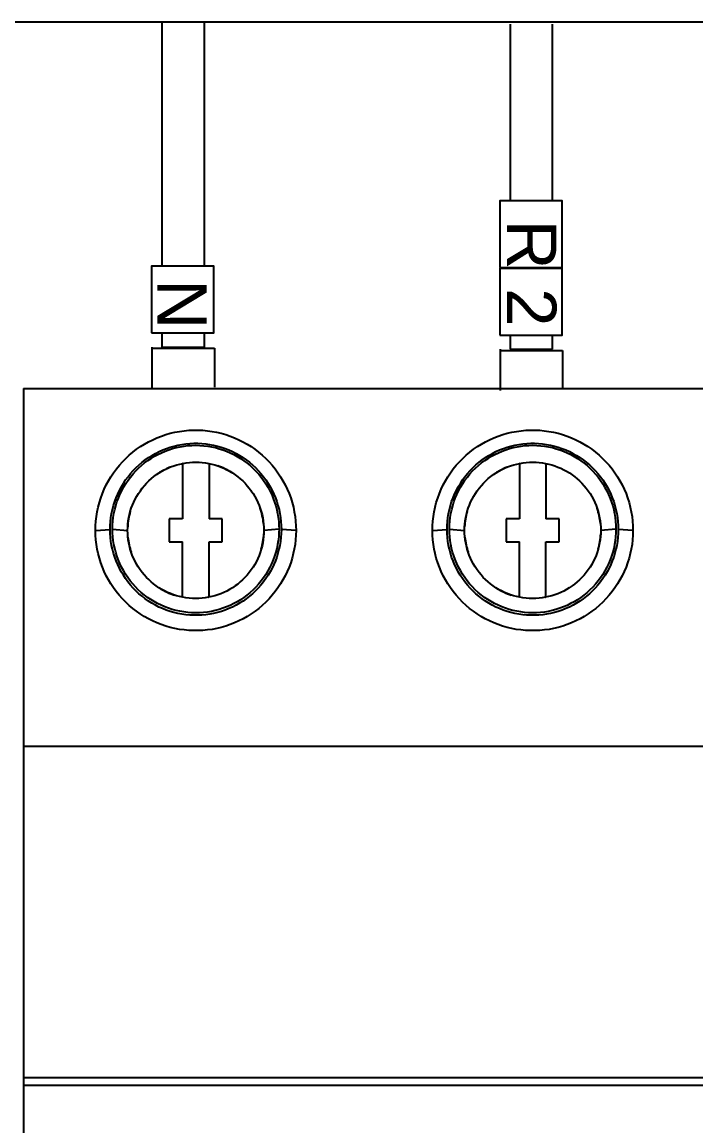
# Model space of a CAD drawing. Header units: millimetres. Extents: x 3609 to 5941, y 2453 to 3731.
# Drawn here: x 4219.4 to 4253.4, y 2758.4 to 2814.3 of the extents above; entities that cross this region are included whole.
import ezdxf

# ---------------------------------------------------------------- set-up
doc = ezdxf.new("R2010")
doc.units = ezdxf.units.MM
doc.styles.get("Standard").update_dxf_attribs({"font": 'arial.ttf'})

msp = doc.modelspace()

# ---------------------------------------------------------------- linework, layer by layer
for p, q in [((4431.542, 2814.284), (4171.042, 2814.284)), ((4226.423, 2814.292), (4226.423, 2801.957)), ((4228.574, 2801.957), (4228.574, 2814.292)), ((4244.042, 2814.178), (4244.042, 2805.242)), ((4246.193, 2805.242), (4246.193, 2814.178)), ((4226.423, 2801.987), (4226.423, 2801.936)), ((4228.574, 2801.936), (4228.574, 2801.987)), ((4244.042, 2801.873), (4244.042, 2801.823)), ((4246.193, 2801.823), (4246.193, 2801.873)), ((4226.423, 2798.567), (4226.423, 2797.852)), ((4228.574, 2797.852), (4228.574, 2798.567)), ((4244.042, 2798.454), (4244.042, 2797.738)), ((4246.193, 2797.738), (4246.193, 2798.454)), ((4225.917, 2797.852), (4225.917, 2795.765)), ((4226.423, 2797.852), (4228.574, 2797.852)), ((4225.917, 2797.788), (4229.08, 2797.788)), ((4229.08, 2797.788), (4229.08, 2795.828)), ((4243.535, 2797.738), (4243.535, 2795.651)), ((4243.535, 2797.675), (4246.699, 2797.675)), ((4244.042, 2797.738), (4246.193, 2797.738)), ((4246.699, 2797.675), (4246.699, 2795.715)), ((4219.423, 2795.761), (4219.423, 2777.66)), ((4219.423, 2795.761), (4288.091, 2795.761)), ((4226.177, 2793.26), (4226.398, 2793.346)), ((4226.398, 2793.346), (4226.623, 2793.422)), ((4226.623, 2793.422), (4226.85, 2793.488)), ((4226.85, 2793.488), (4227.081, 2793.543)), ((4227.081, 2793.543), (4227.313, 2793.587)), ((4227.313, 2793.587), (4227.548, 2793.62)), ((4227.548, 2793.62), (4227.783, 2793.642)), ((4227.783, 2793.642), (4228.02, 2793.653)), ((4228.02, 2793.653), (4228.256, 2793.653)), ((4228.256, 2793.653), (4228.493, 2793.642)), ((4228.493, 2793.642), (4228.728, 2793.62)), ((4228.728, 2793.62), (4228.963, 2793.587)), ((4228.963, 2793.587), (4229.195, 2793.543)), ((4229.195, 2793.543), (4229.426, 2793.488)), ((4229.426, 2793.488), (4229.654, 2793.423)), ((4229.654, 2793.423), (4229.878, 2793.347)), ((4229.878, 2793.347), (4230.099, 2793.26)), ((4243.224, 2793.26), (4243.445, 2793.346)), ((4243.445, 2793.346), (4243.67, 2793.422)), ((4243.67, 2793.422), (4243.898, 2793.488)), ((4243.898, 2793.488), (4244.128, 2793.543)), ((4244.128, 2793.543), (4244.361, 2793.587)), ((4244.361, 2793.587), (4244.595, 2793.62)), ((4244.595, 2793.62), (4244.831, 2793.642)), ((4244.831, 2793.642), (4245.067, 2793.653)), ((4245.067, 2793.653), (4245.304, 2793.653)), ((4245.304, 2793.653), (4245.54, 2793.642)), ((4245.54, 2793.642), (4245.775, 2793.62)), ((4245.775, 2793.62), (4246.01, 2793.587)), ((4246.01, 2793.587), (4246.243, 2793.543)), ((4246.243, 2793.543), (4246.473, 2793.488)), ((4246.473, 2793.488), (4246.701, 2793.423)), ((4246.701, 2793.423), (4246.925, 2793.347)), ((4246.925, 2793.347), (4247.146, 2793.26)), ((4225.145, 2792.677), (4225.34, 2792.813)), ((4225.34, 2792.813), (4225.541, 2792.94)), ((4225.541, 2792.94), (4225.748, 2793.056)), ((4225.748, 2793.056), (4225.96, 2793.163)), ((4225.96, 2793.163), (4226.177, 2793.26)), ((4226.655, 2792.719), (4226.847, 2792.785)), ((4226.847, 2792.785), (4227.041, 2792.841)), ((4226.963, 2792.714), (4227.156, 2792.765)), ((4227.041, 2792.841), (4227.237, 2792.888)), ((4227.156, 2792.765), (4227.35, 2792.807)), ((4227.237, 2792.888), (4227.435, 2792.925)), ((4227.35, 2792.807), (4227.547, 2792.84)), ((4227.435, 2792.925), (4227.635, 2792.954)), ((4227.547, 2792.84), (4227.746, 2792.863)), ((4227.635, 2792.954), (4227.836, 2792.972)), ((4227.746, 2792.863), (4227.945, 2792.877)), ((4227.836, 2792.972), (4228.037, 2792.982)), ((4227.945, 2792.877), (4228.145, 2792.882)), ((4228.037, 2792.982), (4228.239, 2792.982)), ((4228.145, 2792.882), (4228.345, 2792.877)), ((4228.239, 2792.982), (4228.44, 2792.972)), ((4228.345, 2792.877), (4228.544, 2792.862)), ((4228.44, 2792.972), (4228.641, 2792.954)), ((4228.544, 2792.862), (4228.742, 2792.838)), ((4228.641, 2792.954), (4228.841, 2792.925)), ((4228.742, 2792.838), (4228.938, 2792.805)), ((4228.841, 2792.925), (4229.039, 2792.888)), ((4228.938, 2792.805), (4229.133, 2792.762)), ((4229.039, 2792.888), (4229.235, 2792.841)), ((4229.235, 2792.841), (4229.43, 2792.785)), ((4229.43, 2792.785), (4229.621, 2792.72)), ((4230.099, 2793.26), (4230.316, 2793.163)), ((4230.316, 2793.163), (4230.528, 2793.056)), ((4230.528, 2793.056), (4230.735, 2792.94)), ((4230.735, 2792.94), (4230.936, 2792.813)), ((4230.936, 2792.813), (4231.132, 2792.677)), ((4242.192, 2792.677), (4242.387, 2792.813)), ((4242.387, 2792.813), (4242.589, 2792.94)), ((4242.589, 2792.94), (4242.796, 2793.056)), ((4242.796, 2793.056), (4243.008, 2793.163)), ((4243.008, 2793.163), (4243.224, 2793.26)), ((4243.702, 2792.719), (4243.894, 2792.785)), ((4243.894, 2792.785), (4244.088, 2792.841)), ((4244.01, 2792.714), (4244.203, 2792.765)), ((4244.088, 2792.841), (4244.284, 2792.888)), ((4244.203, 2792.765), (4244.398, 2792.807)), ((4244.284, 2792.888), (4244.483, 2792.925)), ((4244.398, 2792.807), (4244.595, 2792.84)), ((4244.483, 2792.925), (4244.682, 2792.954)), ((4244.595, 2792.84), (4244.793, 2792.863)), ((4244.682, 2792.954), (4244.883, 2792.972)), ((4244.793, 2792.863), (4244.992, 2792.877)), ((4244.883, 2792.972), (4245.084, 2792.982)), ((4244.992, 2792.877), (4245.192, 2792.882)), ((4245.084, 2792.982), (4245.286, 2792.982)), ((4245.192, 2792.882), (4245.392, 2792.877)), ((4245.286, 2792.982), (4245.487, 2792.972)), ((4245.392, 2792.877), (4245.591, 2792.862)), ((4245.487, 2792.972), (4245.688, 2792.954)), ((4245.591, 2792.862), (4245.789, 2792.838)), ((4245.688, 2792.954), (4245.888, 2792.925)), ((4245.789, 2792.838), (4245.986, 2792.805)), ((4245.888, 2792.925), (4246.086, 2792.888)), ((4245.986, 2792.805), (4246.18, 2792.762)), ((4246.086, 2792.888), (4246.283, 2792.841)), ((4246.283, 2792.841), (4246.477, 2792.785)), ((4246.477, 2792.785), (4246.668, 2792.72)), ((4247.146, 2793.26), (4247.363, 2793.163)), ((4247.363, 2793.163), (4247.575, 2793.056)), ((4247.575, 2793.056), (4247.782, 2792.94)), ((4247.782, 2792.94), (4247.983, 2792.813)), ((4247.983, 2792.813), (4248.179, 2792.677)), ((4224.432, 2792.046), (4224.599, 2792.216)), ((4224.599, 2792.216), (4224.773, 2792.379)), ((4224.773, 2792.379), (4224.956, 2792.532)), ((4224.956, 2792.532), (4225.145, 2792.677)), ((4225.586, 2792.146), (4225.753, 2792.262)), ((4225.712, 2792.109), (4225.878, 2792.22)), ((4225.753, 2792.262), (4225.925, 2792.371)), ((4225.878, 2792.22), (4226.049, 2792.324)), ((4225.925, 2792.371), (4226.101, 2792.471)), ((4226.049, 2792.324), (4226.224, 2792.419)), ((4226.101, 2792.471), (4226.282, 2792.562)), ((4226.224, 2792.419), (4226.403, 2792.506)), ((4226.282, 2792.562), (4226.467, 2792.645)), ((4226.403, 2792.506), (4226.586, 2792.584)), ((4226.467, 2792.645), (4226.655, 2792.719)), ((4226.586, 2792.584), (4226.773, 2792.653)), ((4226.773, 2792.653), (4226.963, 2792.714)), ((4229.133, 2792.762), (4229.325, 2792.71)), ((4229.325, 2792.71), (4229.515, 2792.649)), ((4229.515, 2792.649), (4229.701, 2792.58)), ((4229.621, 2792.72), (4229.809, 2792.645)), ((4229.701, 2792.58), (4229.884, 2792.501)), ((4229.809, 2792.645), (4229.994, 2792.563)), ((4229.884, 2792.501), (4230.063, 2792.414)), ((4229.994, 2792.563), (4230.175, 2792.471)), ((4230.063, 2792.414), (4230.238, 2792.318)), ((4230.175, 2792.471), (4230.352, 2792.371)), ((4230.238, 2792.318), (4230.409, 2792.214)), ((4230.352, 2792.371), (4230.523, 2792.262)), ((4230.409, 2792.214), (4230.575, 2792.101)), ((4230.523, 2792.262), (4230.69, 2792.146)), ((4231.132, 2792.677), (4231.321, 2792.533)), ((4231.321, 2792.533), (4231.503, 2792.379)), ((4231.503, 2792.379), (4231.677, 2792.217)), ((4231.677, 2792.217), (4231.845, 2792.046)), ((4241.479, 2792.046), (4241.646, 2792.216)), ((4241.646, 2792.216), (4241.821, 2792.379)), ((4241.821, 2792.379), (4242.003, 2792.532)), ((4242.003, 2792.532), (4242.192, 2792.677)), ((4242.633, 2792.146), (4242.8, 2792.262)), ((4242.759, 2792.109), (4242.925, 2792.22)), ((4242.8, 2792.262), (4242.972, 2792.371)), ((4242.925, 2792.22), (4243.096, 2792.324)), ((4242.972, 2792.371), (4243.148, 2792.471)), ((4243.096, 2792.324), (4243.271, 2792.419)), ((4243.148, 2792.471), (4243.329, 2792.562)), ((4243.271, 2792.419), (4243.45, 2792.506)), ((4243.329, 2792.562), (4243.514, 2792.645)), ((4243.45, 2792.506), (4243.634, 2792.584)), ((4243.514, 2792.645), (4243.702, 2792.719)), ((4243.634, 2792.584), (4243.82, 2792.653)), ((4243.82, 2792.653), (4244.01, 2792.714)), ((4246.18, 2792.762), (4246.372, 2792.71)), ((4246.372, 2792.71), (4246.562, 2792.649)), ((4246.562, 2792.649), (4246.748, 2792.58)), ((4246.668, 2792.72), (4246.857, 2792.645)), ((4246.748, 2792.58), (4246.931, 2792.501)), ((4246.857, 2792.645), (4247.041, 2792.563)), ((4246.931, 2792.501), (4247.11, 2792.414)), ((4247.041, 2792.563), (4247.222, 2792.471)), ((4247.11, 2792.414), (4247.285, 2792.318)), ((4247.222, 2792.471), (4247.399, 2792.371)), ((4247.285, 2792.318), (4247.456, 2792.214)), ((4247.399, 2792.371), (4247.571, 2792.262)), ((4247.456, 2792.214), (4247.622, 2792.101)), ((4247.571, 2792.262), (4247.737, 2792.146)), ((4248.179, 2792.677), (4248.368, 2792.533)), ((4248.368, 2792.533), (4248.55, 2792.379)), ((4248.55, 2792.379), (4248.725, 2792.217)), ((4248.725, 2792.217), (4248.892, 2792.046)), ((4223.98, 2791.49), (4224.122, 2791.682)), ((4224.122, 2791.682), (4224.273, 2791.868)), ((4224.273, 2791.868), (4224.432, 2792.046)), ((4224.977, 2791.604), (4225.12, 2791.75)), ((4225.101, 2791.582), (4225.245, 2791.725)), ((4225.12, 2791.75), (4225.269, 2791.89)), ((4225.245, 2791.725), (4225.395, 2791.861)), ((4225.269, 2791.89), (4225.425, 2792.021)), ((4225.395, 2791.861), (4225.551, 2791.989)), ((4225.425, 2792.021), (4225.586, 2792.146)), ((4225.551, 2791.989), (4225.712, 2792.109)), ((4226.429, 2791.572), (4226.572, 2791.65)), ((4226.572, 2791.65), (4226.719, 2791.72)), ((4226.719, 2791.72), (4226.869, 2791.784)), ((4226.869, 2791.784), (4227.021, 2791.84)), ((4227.021, 2791.84), (4227.177, 2791.889)), ((4227.177, 2791.889), (4227.334, 2791.931)), ((4227.334, 2791.931), (4227.494, 2791.965)), ((4227.468, 2791.96), (4227.468, 2789.153)), ((4227.494, 2791.965), (4227.655, 2791.992)), ((4227.655, 2791.992), (4227.817, 2792.011)), ((4227.817, 2792.011), (4227.98, 2792.022)), ((4227.98, 2792.022), (4228.144, 2792.026)), ((4228.144, 2792.026), (4228.307, 2792.022)), ((4228.307, 2792.022), (4228.47, 2792.01)), ((4228.47, 2792.01), (4228.632, 2791.99)), ((4228.632, 2791.99), (4228.793, 2791.963)), ((4228.793, 2791.963), (4228.952, 2791.929)), ((4228.809, 2791.96), (4228.809, 2789.153)), ((4228.952, 2791.929), (4229.109, 2791.886)), ((4229.109, 2791.886), (4229.264, 2791.837)), ((4229.264, 2791.837), (4229.417, 2791.78)), ((4229.417, 2791.78), (4229.566, 2791.716)), ((4229.566, 2791.716), (4229.713, 2791.645)), ((4230.575, 2792.101), (4230.736, 2791.98)), ((4230.69, 2792.146), (4230.852, 2792.022)), ((4230.736, 2791.98), (4230.892, 2791.852)), ((4230.852, 2792.022), (4231.007, 2791.89)), ((4230.892, 2791.852), (4231.042, 2791.715)), ((4231.007, 2791.89), (4231.156, 2791.751)), ((4231.042, 2791.715), (4231.185, 2791.571)), ((4231.156, 2791.751), (4231.299, 2791.604)), ((4231.845, 2792.046), (4232.004, 2791.868)), ((4232.004, 2791.868), (4232.154, 2791.683)), ((4232.154, 2791.683), (4232.296, 2791.49)), ((4241.028, 2791.49), (4241.169, 2791.682)), ((4241.169, 2791.682), (4241.32, 2791.868)), ((4241.32, 2791.868), (4241.479, 2792.046)), ((4242.024, 2791.604), (4242.167, 2791.75)), ((4242.149, 2791.582), (4242.292, 2791.725)), ((4242.167, 2791.75), (4242.316, 2791.89)), ((4242.292, 2791.725), (4242.442, 2791.861)), ((4242.316, 2791.89), (4242.472, 2792.021)), ((4242.442, 2791.861), (4242.598, 2791.989)), ((4242.472, 2792.021), (4242.633, 2792.146)), ((4242.598, 2791.989), (4242.759, 2792.109)), ((4243.476, 2791.572), (4243.619, 2791.65)), ((4243.619, 2791.65), (4243.766, 2791.72)), ((4243.766, 2791.72), (4243.916, 2791.784)), ((4243.916, 2791.784), (4244.069, 2791.84)), ((4244.069, 2791.84), (4244.224, 2791.889)), ((4244.224, 2791.889), (4244.381, 2791.931)), ((4244.381, 2791.931), (4244.541, 2791.965)), ((4244.515, 2791.96), (4244.515, 2789.153)), ((4244.541, 2791.965), (4244.702, 2791.992)), ((4244.702, 2791.992), (4244.864, 2792.011)), ((4244.864, 2792.011), (4245.027, 2792.022)), ((4245.027, 2792.022), (4245.191, 2792.026)), ((4245.191, 2792.026), (4245.354, 2792.022)), ((4245.354, 2792.022), (4245.517, 2792.01)), ((4245.517, 2792.01), (4245.679, 2791.99)), ((4245.679, 2791.99), (4245.84, 2791.963)), ((4245.84, 2791.963), (4245.999, 2791.929)), ((4245.856, 2791.96), (4245.856, 2789.153)), ((4245.999, 2791.929), (4246.156, 2791.886)), ((4246.156, 2791.886), (4246.311, 2791.837)), ((4246.311, 2791.837), (4246.464, 2791.78)), ((4246.464, 2791.78), (4246.614, 2791.716)), ((4246.614, 2791.716), (4246.76, 2791.645)), ((4247.622, 2792.101), (4247.783, 2791.98)), ((4247.737, 2792.146), (4247.899, 2792.022)), ((4247.783, 2791.98), (4247.939, 2791.852)), ((4247.899, 2792.022), (4248.054, 2791.89)), ((4247.939, 2791.852), (4248.089, 2791.715)), ((4248.054, 2791.89), (4248.203, 2791.751)), ((4248.089, 2791.715), (4248.232, 2791.571)), ((4248.203, 2791.751), (4248.346, 2791.604)), ((4248.892, 2792.046), (4249.051, 2791.868)), ((4249.051, 2791.868), (4249.201, 2791.683)), ((4249.201, 2791.683), (4249.343, 2791.49)), ((4223.725, 2791.086), (4223.848, 2791.291)), ((4223.848, 2791.291), (4223.98, 2791.49)), ((4224.479, 2790.956), (4224.592, 2791.127)), ((4224.592, 2791.127), (4224.713, 2791.292)), ((4224.597, 2790.94), (4224.711, 2791.11)), ((4224.711, 2791.11), (4224.834, 2791.274)), ((4224.713, 2791.292), (4224.842, 2791.451)), ((4224.834, 2791.274), (4224.964, 2791.431)), ((4224.842, 2791.451), (4224.977, 2791.604)), ((4224.964, 2791.431), (4225.101, 2791.582)), ((4225.771, 2791.085), (4225.894, 2791.195)), ((4225.894, 2791.195), (4226.021, 2791.299)), ((4226.021, 2791.299), (4226.153, 2791.397)), ((4226.153, 2791.397), (4226.289, 2791.488)), ((4226.289, 2791.488), (4226.429, 2791.572)), ((4229.713, 2791.645), (4229.856, 2791.567)), ((4229.856, 2791.567), (4229.996, 2791.483)), ((4229.996, 2791.483), (4230.132, 2791.391)), ((4230.132, 2791.391), (4230.264, 2791.293)), ((4230.264, 2791.293), (4230.391, 2791.188)), ((4230.391, 2791.188), (4230.514, 2791.077)), ((4231.185, 2791.571), (4231.322, 2791.42)), ((4231.299, 2791.604), (4231.435, 2791.451)), ((4231.322, 2791.42), (4231.452, 2791.261)), ((4231.435, 2791.451), (4231.563, 2791.292)), ((4231.452, 2791.261), (4231.574, 2791.097)), ((4231.563, 2791.292), (4231.684, 2791.127)), ((4231.574, 2791.097), (4231.689, 2790.926)), ((4231.684, 2791.127), (4231.797, 2790.956)), ((4232.296, 2791.49), (4232.428, 2791.291)), ((4232.428, 2791.291), (4232.551, 2791.086)), ((4240.772, 2791.086), (4240.895, 2791.291)), ((4240.895, 2791.291), (4241.028, 2791.49)), ((4241.526, 2790.956), (4241.639, 2791.127)), ((4241.639, 2791.127), (4241.76, 2791.292)), ((4241.644, 2790.94), (4241.759, 2791.11)), ((4241.759, 2791.11), (4241.881, 2791.274)), ((4241.76, 2791.292), (4241.889, 2791.451)), ((4241.881, 2791.274), (4242.012, 2791.431)), ((4241.889, 2791.451), (4242.024, 2791.604)), ((4242.012, 2791.431), (4242.149, 2791.582)), ((4242.818, 2791.085), (4242.941, 2791.195)), ((4242.941, 2791.195), (4243.068, 2791.299)), ((4243.068, 2791.299), (4243.2, 2791.397)), ((4243.2, 2791.397), (4243.336, 2791.488)), ((4243.336, 2791.488), (4243.476, 2791.572)), ((4246.76, 2791.645), (4246.903, 2791.567)), ((4246.903, 2791.567), (4247.043, 2791.483)), ((4247.043, 2791.483), (4247.179, 2791.391)), ((4247.179, 2791.391), (4247.311, 2791.293)), ((4247.311, 2791.293), (4247.438, 2791.188)), ((4247.438, 2791.188), (4247.561, 2791.077)), ((4248.232, 2791.571), (4248.369, 2791.42)), ((4248.346, 2791.604), (4248.482, 2791.451)), ((4248.369, 2791.42), (4248.499, 2791.261)), ((4248.482, 2791.451), (4248.61, 2791.292)), ((4248.499, 2791.261), (4248.621, 2791.097)), ((4248.61, 2791.292), (4248.731, 2791.127)), ((4248.621, 2791.097), (4248.736, 2790.926)), ((4248.731, 2791.127), (4248.845, 2790.956)), ((4249.343, 2791.49), (4249.475, 2791.291)), ((4249.475, 2791.291), (4249.599, 2791.086)), ((4223.416, 2790.439), (4223.508, 2790.659)), ((4223.508, 2790.659), (4223.612, 2790.875)), ((4223.612, 2790.875), (4223.725, 2791.086)), ((4224.189, 2790.414), (4224.277, 2790.599)), ((4224.277, 2790.599), (4224.374, 2790.78)), ((4224.303, 2790.398), (4224.392, 2790.584)), ((4224.374, 2790.78), (4224.479, 2790.956)), ((4224.392, 2790.584), (4224.49, 2790.764)), ((4224.49, 2790.764), (4224.597, 2790.94)), ((4225.24, 2790.446), (4225.335, 2790.585)), ((4225.335, 2790.585), (4225.435, 2790.718)), ((4225.435, 2790.718), (4225.541, 2790.846)), ((4225.541, 2790.846), (4225.654, 2790.969)), ((4225.654, 2790.969), (4225.771, 2791.085)), ((4230.514, 2791.077), (4230.631, 2790.96)), ((4230.631, 2790.96), (4230.743, 2790.837)), ((4230.743, 2790.837), (4230.849, 2790.708)), ((4230.849, 2790.708), (4230.95, 2790.574)), ((4230.95, 2790.574), (4231.043, 2790.435)), ((4231.689, 2790.926), (4231.795, 2790.75)), ((4231.795, 2790.75), (4231.892, 2790.569)), ((4231.797, 2790.956), (4231.903, 2790.78)), ((4231.892, 2790.569), (4231.98, 2790.384)), ((4231.903, 2790.78), (4231.999, 2790.599)), ((4231.999, 2790.599), (4232.087, 2790.414)), ((4232.551, 2791.086), (4232.665, 2790.875)), ((4232.665, 2790.875), (4232.768, 2790.659)), ((4232.768, 2790.659), (4232.861, 2790.439)), ((4240.463, 2790.439), (4240.556, 2790.659)), ((4240.556, 2790.659), (4240.659, 2790.875)), ((4240.659, 2790.875), (4240.772, 2791.086)), ((4241.236, 2790.414), (4241.324, 2790.599)), ((4241.324, 2790.599), (4241.421, 2790.78)), ((4241.35, 2790.398), (4241.439, 2790.584)), ((4241.421, 2790.78), (4241.526, 2790.956)), ((4241.439, 2790.584), (4241.537, 2790.764)), ((4241.537, 2790.764), (4241.644, 2790.94)), ((4242.288, 2790.446), (4242.382, 2790.585)), ((4242.382, 2790.585), (4242.482, 2790.718)), ((4242.482, 2790.718), (4242.589, 2790.846)), ((4242.589, 2790.846), (4242.701, 2790.969)), ((4242.701, 2790.969), (4242.818, 2791.085)), ((4247.561, 2791.077), (4247.678, 2790.96)), ((4247.678, 2790.96), (4247.79, 2790.837)), ((4247.79, 2790.837), (4247.897, 2790.708)), ((4247.897, 2790.708), (4247.997, 2790.574)), ((4247.997, 2790.574), (4248.09, 2790.435)), ((4248.736, 2790.926), (4248.842, 2790.75)), ((4248.842, 2790.75), (4248.939, 2790.569)), ((4248.845, 2790.956), (4248.95, 2790.78)), ((4248.939, 2790.569), (4249.027, 2790.384)), ((4248.95, 2790.78), (4249.047, 2790.599)), ((4249.047, 2790.599), (4249.135, 2790.414)), ((4249.599, 2791.086), (4249.712, 2790.875)), ((4249.712, 2790.875), (4249.815, 2790.659)), ((4249.815, 2790.659), (4249.908, 2790.439)), ((4223.201, 2789.754), (4223.262, 2789.986)), ((4223.262, 2789.986), (4223.333, 2790.214)), ((4223.333, 2790.214), (4223.416, 2790.439)), ((4223.978, 2789.836), (4224.039, 2790.032)), ((4224.039, 2790.032), (4224.109, 2790.225)), ((4224.091, 2789.824), (4224.152, 2790.018)), ((4224.109, 2790.225), (4224.189, 2790.414)), ((4224.152, 2790.018), (4224.223, 2790.21)), ((4224.223, 2790.21), (4224.303, 2790.398)), ((4224.935, 2789.852), (4225, 2790.006)), ((4225, 2790.006), (4225.073, 2790.157)), ((4225.073, 2790.157), (4225.153, 2790.304)), ((4225.153, 2790.304), (4225.24, 2790.446)), ((4231.043, 2790.435), (4231.13, 2790.292)), ((4231.13, 2790.292), (4231.209, 2790.145)), ((4231.209, 2790.145), (4231.281, 2789.994)), ((4231.281, 2789.994), (4231.346, 2789.841)), ((4231.98, 2790.384), (4232.059, 2790.196)), ((4232.059, 2790.196), (4232.129, 2790.005)), ((4232.087, 2790.414), (4232.167, 2790.225)), ((4232.129, 2790.005), (4232.189, 2789.813)), ((4232.167, 2790.225), (4232.237, 2790.032)), ((4232.237, 2790.032), (4232.298, 2789.836)), ((4232.861, 2790.439), (4232.943, 2790.215)), ((4232.943, 2790.215), (4233.015, 2789.986)), ((4233.015, 2789.986), (4233.076, 2789.755)), ((4240.248, 2789.754), (4240.309, 2789.986)), ((4240.309, 2789.986), (4240.38, 2790.214)), ((4240.38, 2790.214), (4240.463, 2790.439)), ((4241.025, 2789.836), (4241.086, 2790.032)), ((4241.086, 2790.032), (4241.157, 2790.225)), ((4241.138, 2789.824), (4241.199, 2790.018)), ((4241.157, 2790.225), (4241.236, 2790.414)), ((4241.199, 2790.018), (4241.27, 2790.21)), ((4241.27, 2790.21), (4241.35, 2790.398)), ((4241.982, 2789.852), (4242.047, 2790.006)), ((4242.047, 2790.006), (4242.12, 2790.157)), ((4242.12, 2790.157), (4242.2, 2790.304)), ((4242.2, 2790.304), (4242.288, 2790.446)), ((4248.09, 2790.435), (4248.177, 2790.292)), ((4248.177, 2790.292), (4248.256, 2790.145)), ((4248.256, 2790.145), (4248.329, 2789.994)), ((4248.329, 2789.994), (4248.393, 2789.841)), ((4249.027, 2790.384), (4249.106, 2790.196)), ((4249.106, 2790.196), (4249.176, 2790.005)), ((4249.135, 2790.414), (4249.214, 2790.225)), ((4249.176, 2790.005), (4249.236, 2789.813)), ((4249.214, 2790.225), (4249.284, 2790.032)), ((4249.284, 2790.032), (4249.346, 2789.836)), ((4249.908, 2790.439), (4249.99, 2790.215)), ((4249.99, 2790.215), (4250.062, 2789.986)), ((4250.062, 2789.986), (4250.123, 2789.755)), ((4223.112, 2789.286), (4223.151, 2789.521)), ((4223.151, 2789.521), (4223.201, 2789.754)), ((4223.85, 2789.235), (4223.883, 2789.437)), ((4223.883, 2789.437), (4223.926, 2789.637)), ((4223.926, 2789.637), (4223.978, 2789.836)), ((4223.965, 2789.234), (4223.998, 2789.432)), ((4223.998, 2789.432), (4224.04, 2789.628)), ((4224.04, 2789.628), (4224.091, 2789.824)), ((4224.785, 2789.38), (4224.827, 2789.539)), ((4224.827, 2789.539), (4224.877, 2789.696)), ((4224.877, 2789.696), (4224.935, 2789.852)), ((4231.346, 2789.841), (4231.403, 2789.686)), ((4231.403, 2789.686), (4231.452, 2789.53)), ((4231.452, 2789.53), (4231.493, 2789.373)), ((4232.189, 2789.813), (4232.239, 2789.62)), ((4232.239, 2789.62), (4232.28, 2789.425)), ((4232.28, 2789.425), (4232.312, 2789.23)), ((4232.298, 2789.836), (4232.351, 2789.637)), ((4232.351, 2789.637), (4232.393, 2789.437)), ((4232.393, 2789.437), (4232.426, 2789.235)), ((4233.076, 2789.755), (4233.126, 2789.521)), ((4233.126, 2789.521), (4233.165, 2789.286)), ((4240.159, 2789.286), (4240.198, 2789.521)), ((4240.198, 2789.521), (4240.248, 2789.754)), ((4240.897, 2789.235), (4240.93, 2789.437)), ((4240.93, 2789.437), (4240.973, 2789.637)), ((4240.973, 2789.637), (4241.025, 2789.836)), ((4241.013, 2789.234), (4241.045, 2789.432)), ((4241.045, 2789.432), (4241.087, 2789.628)), ((4241.087, 2789.628), (4241.138, 2789.824)), ((4241.832, 2789.38), (4241.874, 2789.539)), ((4241.874, 2789.539), (4241.924, 2789.696)), ((4241.924, 2789.696), (4241.982, 2789.852)), ((4248.393, 2789.841), (4248.45, 2789.686)), ((4248.45, 2789.686), (4248.499, 2789.53)), ((4248.499, 2789.53), (4248.54, 2789.373)), ((4249.236, 2789.813), (4249.286, 2789.62)), ((4249.286, 2789.62), (4249.327, 2789.425)), ((4249.327, 2789.425), (4249.359, 2789.23)), ((4249.346, 2789.836), (4249.398, 2789.637)), ((4249.398, 2789.637), (4249.44, 2789.437)), ((4249.44, 2789.437), (4249.474, 2789.235)), ((4250.123, 2789.755), (4250.173, 2789.521)), ((4250.173, 2789.521), (4250.212, 2789.286)), ((4223.068, 2788.814), (4223.084, 2789.05)), ((4223.084, 2789.05), (4223.112, 2789.286)), ((4223.812, 2788.83), (4223.826, 2789.032)), ((4223.826, 2789.032), (4223.85, 2789.235)), ((4223.929, 2788.84), (4223.942, 2789.037)), ((4223.942, 2789.037), (4223.965, 2789.234)), ((4224.694, 2788.738), (4224.705, 2788.899)), ((4224.705, 2788.899), (4224.724, 2789.059)), ((4224.724, 2789.059), (4224.751, 2789.22)), ((4224.751, 2789.22), (4224.785, 2789.38)), ((4226.797, 2789.153), (4226.797, 2788.004)), ((4227.468, 2789.153), (4226.797, 2789.153)), ((4229.479, 2789.153), (4228.809, 2789.153)), ((4229.479, 2788.004), (4229.479, 2789.153)), ((4231.493, 2789.373), (4231.527, 2789.214)), ((4231.527, 2789.214), (4231.553, 2789.056)), ((4231.553, 2789.056), (4231.571, 2788.897)), ((4231.571, 2788.897), (4231.582, 2788.737)), ((4232.312, 2789.23), (4232.334, 2789.034)), ((4232.334, 2789.034), (4232.348, 2788.839)), ((4232.426, 2789.235), (4232.45, 2789.032)), ((4232.45, 2789.032), (4232.464, 2788.83)), ((4233.165, 2789.286), (4233.192, 2789.05)), ((4233.192, 2789.05), (4233.209, 2788.814)), ((4240.115, 2788.814), (4240.131, 2789.05)), ((4240.131, 2789.05), (4240.159, 2789.286)), ((4240.859, 2788.83), (4240.873, 2789.032)), ((4240.873, 2789.032), (4240.897, 2789.235)), ((4240.976, 2788.84), (4240.99, 2789.037)), ((4240.99, 2789.037), (4241.013, 2789.234)), ((4241.741, 2788.738), (4241.753, 2788.899)), ((4241.753, 2788.899), (4241.771, 2789.059)), ((4241.771, 2789.059), (4241.798, 2789.22)), ((4241.798, 2789.22), (4241.832, 2789.38)), ((4243.845, 2789.153), (4243.845, 2788.004)), ((4244.515, 2789.153), (4243.845, 2789.153)), ((4246.526, 2789.153), (4245.856, 2789.153)), ((4246.526, 2788.004), (4246.526, 2789.153)), ((4248.54, 2789.373), (4248.574, 2789.214)), ((4248.574, 2789.214), (4248.6, 2789.056)), ((4248.6, 2789.056), (4248.618, 2788.897)), ((4248.618, 2788.897), (4248.629, 2788.737)), ((4249.359, 2789.23), (4249.381, 2789.034)), ((4249.381, 2789.034), (4249.395, 2788.839)), ((4249.474, 2789.235), (4249.497, 2789.032)), ((4249.497, 2789.032), (4249.512, 2788.83)), ((4250.212, 2789.286), (4250.24, 2789.05)), ((4250.24, 2789.05), (4250.256, 2788.814)), ((4223.062, 2788.578), (4223.068, 2788.814)), ((4223.062, 2788.578), (4223.808, 2788.628)), ((4223.068, 2788.342), (4223.062, 2788.578)), ((4223.084, 2788.106), (4223.068, 2788.342)), ((4223.808, 2788.628), (4223.812, 2788.83)), ((4223.812, 2788.425), (4223.808, 2788.628)), ((4223.826, 2788.222), (4223.812, 2788.425)), ((4223.924, 2788.643), (4223.929, 2788.84)), ((4223.924, 2788.643), (4224.69, 2788.578)), ((4223.929, 2788.448), (4223.925, 2788.643)), ((4223.942, 2788.253), (4223.929, 2788.448)), ((4224.69, 2788.578), (4224.694, 2788.738)), ((4224.694, 2788.42), (4224.69, 2788.578)), ((4224.705, 2788.261), (4224.694, 2788.42)), ((4231.582, 2788.419), (4231.571, 2788.259)), ((4231.582, 2788.737), (4231.586, 2788.578)), ((4231.586, 2788.578), (4231.582, 2788.419)), ((4232.352, 2788.643), (4231.586, 2788.578)), ((4232.348, 2788.447), (4232.334, 2788.251)), ((4232.348, 2788.839), (4232.352, 2788.643)), ((4232.352, 2788.643), (4232.348, 2788.447)), ((4232.464, 2788.425), (4232.45, 2788.222)), ((4232.464, 2788.83), (4232.469, 2788.628)), ((4232.469, 2788.628), (4232.464, 2788.425)), ((4233.214, 2788.578), (4232.469, 2788.628)), ((4233.209, 2788.342), (4233.192, 2788.105)), ((4233.209, 2788.814), (4233.214, 2788.578)), ((4233.214, 2788.578), (4233.209, 2788.342)), ((4240.11, 2788.578), (4240.115, 2788.814)), ((4240.11, 2788.578), (4240.855, 2788.628)), ((4240.115, 2788.342), (4240.11, 2788.578)), ((4240.131, 2788.106), (4240.115, 2788.342)), ((4240.855, 2788.628), (4240.859, 2788.83)), ((4240.859, 2788.425), (4240.855, 2788.628)), ((4240.874, 2788.222), (4240.859, 2788.425)), ((4240.971, 2788.643), (4240.976, 2788.84)), ((4240.976, 2788.448), (4240.972, 2788.643)), ((4240.972, 2788.643), (4241.738, 2788.578)), ((4240.989, 2788.253), (4240.976, 2788.448)), ((4241.738, 2788.578), (4241.741, 2788.738)), ((4241.741, 2788.42), (4241.738, 2788.578)), ((4241.752, 2788.261), (4241.741, 2788.42)), ((4248.629, 2788.419), (4248.618, 2788.259)), ((4248.629, 2788.737), (4248.633, 2788.578)), ((4248.633, 2788.578), (4248.629, 2788.419)), ((4249.399, 2788.643), (4248.633, 2788.578)), ((4249.395, 2788.447), (4249.381, 2788.251)), ((4249.395, 2788.839), (4249.399, 2788.643)), ((4249.399, 2788.643), (4249.395, 2788.447)), ((4249.511, 2788.425), (4249.497, 2788.222)), ((4249.516, 2788.628), (4249.511, 2788.425)), ((4249.512, 2788.83), (4249.516, 2788.628)), ((4250.261, 2788.578), (4249.516, 2788.628)), ((4250.256, 2788.342), (4250.239, 2788.105)), ((4250.256, 2788.814), (4250.261, 2788.578)), ((4250.261, 2788.578), (4250.256, 2788.342)), ((4223.112, 2787.869), (4223.084, 2788.106)), ((4223.151, 2787.634), (4223.112, 2787.869)), ((4223.85, 2788.02), (4223.826, 2788.222)), ((4223.883, 2787.818), (4223.85, 2788.02)), ((4223.926, 2787.618), (4223.883, 2787.818)), ((4223.965, 2788.058), (4223.942, 2788.253)), ((4223.996, 2787.864), (4223.965, 2788.058)), ((4224.037, 2787.67), (4223.996, 2787.864)), ((4224.723, 2788.103), (4224.705, 2788.261)), ((4224.749, 2787.944), (4224.723, 2788.103)), ((4224.782, 2787.787), (4224.749, 2787.944)), ((4224.823, 2787.63), (4224.782, 2787.787)), ((4226.797, 2788.004), (4227.468, 2788.004)), ((4227.468, 2785.196), (4227.468, 2788.004)), ((4228.809, 2785.196), (4228.809, 2788.004)), ((4228.809, 2788.004), (4229.479, 2788.004)), ((4231.492, 2787.779), (4231.45, 2787.621)), ((4231.526, 2787.939), (4231.492, 2787.779)), ((4231.553, 2788.099), (4231.526, 2787.939)), ((4231.571, 2788.259), (4231.553, 2788.099)), ((4232.279, 2787.857), (4232.238, 2787.661)), ((4232.311, 2788.054), (4232.279, 2787.857)), ((4232.334, 2788.251), (4232.311, 2788.054)), ((4232.393, 2787.818), (4232.35, 2787.618)), ((4232.426, 2788.02), (4232.393, 2787.818)), ((4232.45, 2788.222), (4232.426, 2788.02)), ((4233.164, 2787.869), (4233.125, 2787.634)), ((4233.192, 2788.105), (4233.164, 2787.869)), ((4240.159, 2787.869), (4240.131, 2788.106)), ((4240.198, 2787.634), (4240.159, 2787.869)), ((4240.897, 2788.02), (4240.874, 2788.222)), ((4240.931, 2787.818), (4240.897, 2788.02)), ((4240.973, 2787.618), (4240.931, 2787.818)), ((4241.012, 2788.058), (4240.989, 2788.253)), ((4241.043, 2787.864), (4241.012, 2788.058)), ((4241.084, 2787.67), (4241.043, 2787.864)), ((4241.771, 2788.103), (4241.752, 2788.261)), ((4241.796, 2787.944), (4241.771, 2788.103)), ((4241.83, 2787.787), (4241.796, 2787.944)), ((4241.871, 2787.63), (4241.83, 2787.787)), ((4243.845, 2788.004), (4244.515, 2788.004)), ((4244.515, 2785.196), (4244.515, 2788.004)), ((4245.856, 2785.196), (4245.856, 2788.004)), ((4245.856, 2788.004), (4246.526, 2788.004)), ((4248.539, 2787.779), (4248.498, 2787.621)), ((4248.573, 2787.939), (4248.539, 2787.779)), ((4248.6, 2788.099), (4248.573, 2787.939)), ((4248.618, 2788.259), (4248.6, 2788.099)), ((4249.326, 2787.857), (4249.285, 2787.661)), ((4249.358, 2788.054), (4249.326, 2787.857)), ((4249.381, 2788.251), (4249.358, 2788.054)), ((4249.44, 2787.818), (4249.398, 2787.618)), ((4249.473, 2788.02), (4249.44, 2787.818)), ((4249.497, 2788.222), (4249.473, 2788.02)), ((4250.212, 2787.869), (4250.173, 2787.634)), ((4250.239, 2788.105), (4250.212, 2787.869)), ((4223.201, 2787.401), (4223.151, 2787.634)), ((4223.262, 2787.17), (4223.201, 2787.401)), ((4223.978, 2787.42), (4223.926, 2787.618)), ((4224.039, 2787.225), (4223.978, 2787.42)), ((4224.087, 2787.477), (4224.037, 2787.67)), ((4224.109, 2787.033), (4224.039, 2787.225)), ((4224.146, 2787.285), (4224.087, 2787.477)), ((4224.215, 2787.095), (4224.146, 2787.285)), ((4224.872, 2787.474), (4224.823, 2787.63)), ((4224.929, 2787.319), (4224.872, 2787.474)), ((4224.993, 2787.166), (4224.929, 2787.319)), ((4231.343, 2787.308), (4231.278, 2787.154)), ((4231.401, 2787.463), (4231.343, 2787.308)), ((4231.45, 2787.621), (4231.401, 2787.463)), ((4232.126, 2787.272), (4232.055, 2787.081)), ((4232.186, 2787.466), (4232.126, 2787.272)), ((4232.237, 2787.225), (4232.167, 2787.032)), ((4232.238, 2787.661), (4232.186, 2787.466)), ((4232.298, 2787.42), (4232.237, 2787.225)), ((4232.35, 2787.618), (4232.298, 2787.42)), ((4233.075, 2787.401), (4233.015, 2787.17)), ((4233.125, 2787.634), (4233.075, 2787.401)), ((4240.248, 2787.401), (4240.198, 2787.634)), ((4240.309, 2787.17), (4240.248, 2787.401)), ((4241.025, 2787.42), (4240.973, 2787.618)), ((4241.086, 2787.225), (4241.025, 2787.42)), ((4241.134, 2787.477), (4241.084, 2787.67)), ((4241.156, 2787.033), (4241.086, 2787.225)), ((4241.193, 2787.285), (4241.134, 2787.477)), ((4241.263, 2787.095), (4241.193, 2787.285)), ((4241.919, 2787.474), (4241.871, 2787.63)), ((4241.976, 2787.319), (4241.919, 2787.474)), ((4242.04, 2787.166), (4241.976, 2787.319)), ((4248.39, 2787.308), (4248.325, 2787.154)), ((4248.448, 2787.463), (4248.39, 2787.308)), ((4248.498, 2787.621), (4248.448, 2787.463)), ((4249.173, 2787.272), (4249.102, 2787.081)), ((4249.234, 2787.466), (4249.173, 2787.272)), ((4249.285, 2787.225), (4249.214, 2787.032)), ((4249.285, 2787.661), (4249.234, 2787.466)), ((4249.346, 2787.42), (4249.285, 2787.225)), ((4249.398, 2787.618), (4249.346, 2787.42)), ((4250.123, 2787.401), (4250.062, 2787.17)), ((4250.173, 2787.634), (4250.123, 2787.401)), ((4223.333, 2786.942), (4223.262, 2787.17)), ((4223.415, 2786.718), (4223.333, 2786.942)), ((4223.508, 2786.498), (4223.415, 2786.718)), ((4224.188, 2786.844), (4224.109, 2787.033)), ((4224.276, 2786.66), (4224.188, 2786.844)), ((4224.294, 2786.907), (4224.215, 2787.095)), ((4224.372, 2786.48), (4224.276, 2786.66)), ((4224.382, 2786.722), (4224.294, 2786.907)), ((4224.479, 2786.542), (4224.382, 2786.722)), ((4225.065, 2787.016), (4224.993, 2787.166)), ((4225.144, 2786.869), (4225.065, 2787.016)), ((4225.23, 2786.726), (4225.144, 2786.869)), ((4225.324, 2786.587), (4225.23, 2786.726)), ((4231.039, 2786.714), (4230.945, 2786.576)), ((4231.125, 2786.857), (4231.039, 2786.714)), ((4231.205, 2787.004), (4231.125, 2786.857)), ((4231.278, 2787.154), (4231.205, 2787.004)), ((4231.887, 2786.707), (4231.789, 2786.527)), ((4231.976, 2786.892), (4231.887, 2786.707)), ((4232, 2786.659), (4231.904, 2786.479)), ((4232.055, 2787.081), (4231.976, 2786.892)), ((4232.088, 2786.844), (4232, 2786.659)), ((4232.167, 2787.032), (4232.088, 2786.844)), ((4232.861, 2786.718), (4232.768, 2786.498)), ((4232.943, 2786.942), (4232.861, 2786.718)), ((4233.015, 2787.17), (4232.943, 2786.942)), ((4240.38, 2786.942), (4240.309, 2787.17)), ((4240.463, 2786.718), (4240.38, 2786.942)), ((4240.555, 2786.498), (4240.463, 2786.718)), ((4241.235, 2786.844), (4241.156, 2787.033)), ((4241.323, 2786.66), (4241.235, 2786.844)), ((4241.341, 2786.907), (4241.263, 2787.095)), ((4241.419, 2786.48), (4241.323, 2786.66)), ((4241.429, 2786.722), (4241.341, 2786.907)), ((4241.526, 2786.542), (4241.429, 2786.722)), ((4242.112, 2787.016), (4242.04, 2787.166)), ((4242.191, 2786.869), (4242.112, 2787.016)), ((4242.278, 2786.726), (4242.191, 2786.869)), ((4242.371, 2786.587), (4242.278, 2786.726)), ((4248.086, 2786.714), (4247.992, 2786.576)), ((4248.173, 2786.857), (4248.086, 2786.714)), ((4248.253, 2787.004), (4248.173, 2786.857)), ((4248.325, 2787.154), (4248.253, 2787.004)), ((4248.934, 2786.707), (4248.837, 2786.527)), ((4249.023, 2786.892), (4248.934, 2786.707)), ((4249.047, 2786.659), (4248.951, 2786.479)), ((4249.102, 2787.081), (4249.023, 2786.892)), ((4249.135, 2786.844), (4249.047, 2786.659)), ((4249.214, 2787.032), (4249.135, 2786.844)), ((4249.908, 2786.718), (4249.815, 2786.498)), ((4249.99, 2786.942), (4249.908, 2786.718)), ((4250.062, 2787.17), (4249.99, 2786.942)), ((4223.611, 2786.283), (4223.508, 2786.498)), ((4223.724, 2786.073), (4223.611, 2786.283)), ((4223.846, 2785.868), (4223.724, 2786.073)), ((4224.477, 2786.305), (4224.372, 2786.48)), ((4224.589, 2786.134), (4224.477, 2786.305)), ((4224.584, 2786.365), (4224.479, 2786.542)), ((4224.698, 2786.195), (4224.584, 2786.365)), ((4224.71, 2785.97), (4224.589, 2786.134)), ((4224.82, 2786.03), (4224.698, 2786.195)), ((4225.423, 2786.453), (4225.324, 2786.587)), ((4225.529, 2786.324), (4225.423, 2786.453)), ((4225.641, 2786.201), (4225.529, 2786.324)), ((4225.758, 2786.084), (4225.641, 2786.201)), ((4225.881, 2785.972), (4225.758, 2786.084)), ((4230.509, 2786.075), (4230.387, 2785.965)), ((4230.626, 2786.192), (4230.509, 2786.075)), ((4230.738, 2786.314), (4230.626, 2786.192)), ((4230.845, 2786.442), (4230.738, 2786.314)), ((4230.945, 2786.576), (4230.845, 2786.442)), ((4231.568, 2786.181), (4231.446, 2786.017)), ((4231.687, 2786.134), (4231.566, 2785.969)), ((4231.683, 2786.351), (4231.568, 2786.181)), ((4231.789, 2786.527), (4231.683, 2786.351)), ((4231.799, 2786.304), (4231.687, 2786.134)), ((4231.904, 2786.479), (4231.799, 2786.304)), ((4232.552, 2786.072), (4232.43, 2785.868)), ((4232.665, 2786.283), (4232.552, 2786.072)), ((4232.768, 2786.498), (4232.665, 2786.283)), ((4240.658, 2786.283), (4240.555, 2786.498)), ((4240.771, 2786.073), (4240.658, 2786.283)), ((4240.893, 2785.868), (4240.771, 2786.073)), ((4241.524, 2786.305), (4241.419, 2786.48)), ((4241.637, 2786.134), (4241.524, 2786.305)), ((4241.631, 2786.365), (4241.526, 2786.542)), ((4241.745, 2786.195), (4241.631, 2786.365)), ((4241.757, 2785.97), (4241.637, 2786.134)), ((4241.867, 2786.03), (4241.745, 2786.195)), ((4242.471, 2786.453), (4242.371, 2786.587)), ((4242.577, 2786.324), (4242.471, 2786.453)), ((4242.688, 2786.201), (4242.577, 2786.324)), ((4242.806, 2786.084), (4242.688, 2786.201)), ((4242.928, 2785.972), (4242.806, 2786.084)), ((4247.556, 2786.075), (4247.434, 2785.965)), ((4247.674, 2786.192), (4247.556, 2786.075)), ((4247.786, 2786.314), (4247.674, 2786.192)), ((4247.892, 2786.442), (4247.786, 2786.314)), ((4247.992, 2786.576), (4247.892, 2786.442)), ((4248.616, 2786.181), (4248.493, 2786.017)), ((4248.734, 2786.134), (4248.614, 2785.969)), ((4248.73, 2786.351), (4248.616, 2786.181)), ((4248.837, 2786.527), (4248.73, 2786.351)), ((4248.847, 2786.304), (4248.734, 2786.134)), ((4248.951, 2786.479), (4248.847, 2786.304)), ((4249.6, 2786.072), (4249.477, 2785.868)), ((4249.712, 2786.283), (4249.6, 2786.072)), ((4249.815, 2786.498), (4249.712, 2786.283)), ((4223.978, 2785.67), (4223.846, 2785.868)), ((4224.119, 2785.478), (4223.978, 2785.67)), ((4224.838, 2785.811), (4224.71, 2785.97)), ((4224.95, 2785.872), (4224.82, 2786.03)), ((4224.973, 2785.659), (4224.838, 2785.811)), ((4225.086, 2785.72), (4224.95, 2785.872)), ((4225.115, 2785.513), (4224.973, 2785.659)), ((4225.23, 2785.576), (4225.086, 2785.72)), ((4225.264, 2785.374), (4225.115, 2785.513)), ((4225.379, 2785.439), (4225.23, 2785.576)), ((4226.008, 2785.867), (4225.881, 2785.972)), ((4226.14, 2785.769), (4226.008, 2785.867)), ((4226.276, 2785.677), (4226.14, 2785.769)), ((4226.415, 2785.592), (4226.276, 2785.677)), ((4226.559, 2785.514), (4226.415, 2785.592)), ((4226.705, 2785.442), (4226.559, 2785.514)), ((4229.709, 2785.509), (4229.562, 2785.438)), ((4229.852, 2785.587), (4229.709, 2785.509)), ((4229.992, 2785.671), (4229.852, 2785.587)), ((4230.128, 2785.763), (4229.992, 2785.671)), ((4230.26, 2785.86), (4230.128, 2785.763)), ((4230.387, 2785.965), (4230.26, 2785.86)), ((4231.036, 2785.565), (4230.886, 2785.43)), ((4231.161, 2785.512), (4231.012, 2785.373)), ((4231.179, 2785.709), (4231.036, 2785.565)), ((4231.303, 2785.658), (4231.161, 2785.512)), ((4231.316, 2785.859), (4231.179, 2785.709)), ((4231.438, 2785.811), (4231.303, 2785.658)), ((4231.446, 2786.017), (4231.316, 2785.859)), ((4231.566, 2785.969), (4231.438, 2785.811)), ((4232.298, 2785.669), (4232.157, 2785.477)), ((4232.43, 2785.868), (4232.298, 2785.669)), ((4241.025, 2785.67), (4240.893, 2785.868)), ((4241.167, 2785.478), (4241.025, 2785.67)), ((4241.885, 2785.811), (4241.757, 2785.97)), ((4241.997, 2785.872), (4241.867, 2786.03)), ((4242.02, 2785.659), (4241.885, 2785.811)), ((4242.133, 2785.72), (4241.997, 2785.872)), ((4242.162, 2785.513), (4242.02, 2785.659)), ((4242.277, 2785.576), (4242.133, 2785.72)), ((4242.311, 2785.374), (4242.162, 2785.513)), ((4242.426, 2785.439), (4242.277, 2785.576)), ((4243.055, 2785.867), (4242.928, 2785.972)), ((4243.187, 2785.769), (4243.055, 2785.867)), ((4243.323, 2785.677), (4243.187, 2785.769)), ((4243.462, 2785.592), (4243.323, 2785.677)), ((4243.606, 2785.514), (4243.462, 2785.592)), ((4243.753, 2785.442), (4243.606, 2785.514)), ((4246.756, 2785.509), (4246.609, 2785.438)), ((4246.899, 2785.587), (4246.756, 2785.509)), ((4247.039, 2785.671), (4246.899, 2785.587)), ((4247.175, 2785.763), (4247.039, 2785.671)), ((4247.307, 2785.86), (4247.175, 2785.763)), ((4247.434, 2785.965), (4247.307, 2785.86)), ((4248.083, 2785.565), (4247.934, 2785.43)), ((4248.208, 2785.512), (4248.06, 2785.373)), ((4248.227, 2785.709), (4248.083, 2785.565)), ((4248.35, 2785.658), (4248.208, 2785.512)), ((4248.363, 2785.859), (4248.227, 2785.709)), ((4248.486, 2785.811), (4248.35, 2785.658)), ((4248.493, 2786.017), (4248.363, 2785.859)), ((4248.614, 2785.969), (4248.486, 2785.811)), ((4249.345, 2785.669), (4249.204, 2785.477)), ((4249.477, 2785.868), (4249.345, 2785.669)), ((4224.269, 2785.293), (4224.119, 2785.478)), ((4224.428, 2785.115), (4224.269, 2785.293)), ((4224.594, 2784.944), (4224.428, 2785.115)), ((4225.419, 2785.242), (4225.264, 2785.374)), ((4225.535, 2785.31), (4225.379, 2785.439)), ((4225.58, 2785.118), (4225.419, 2785.242)), ((4225.696, 2785.189), (4225.535, 2785.31)), ((4225.746, 2785.001), (4225.58, 2785.118)), ((4225.862, 2785.076), (4225.696, 2785.189)), ((4225.918, 2784.893), (4225.746, 2785.001)), ((4226.032, 2784.971), (4225.862, 2785.076)), ((4226.208, 2784.875), (4226.032, 2784.971)), ((4226.855, 2785.378), (4226.705, 2785.442)), ((4227.008, 2785.321), (4226.855, 2785.378)), ((4227.163, 2785.271), (4227.008, 2785.321)), ((4227.321, 2785.229), (4227.163, 2785.271)), ((4227.481, 2785.194), (4227.321, 2785.229)), ((4227.642, 2785.166), (4227.481, 2785.194)), ((4227.805, 2785.147), (4227.642, 2785.166)), ((4227.968, 2785.135), (4227.805, 2785.147)), ((4228.132, 2785.131), (4227.968, 2785.135)), ((4228.297, 2785.134), (4228.132, 2785.131)), ((4228.46, 2785.146), (4228.297, 2785.134)), ((4228.623, 2785.165), (4228.46, 2785.146)), ((4228.785, 2785.192), (4228.623, 2785.165)), ((4228.945, 2785.226), (4228.785, 2785.192)), ((4229.103, 2785.268), (4228.945, 2785.226)), ((4229.259, 2785.318), (4229.103, 2785.268)), ((4229.412, 2785.374), (4229.259, 2785.318)), ((4229.562, 2785.438), (4229.412, 2785.374)), ((4230.233, 2784.965), (4230.058, 2784.869)), ((4230.404, 2785.069), (4230.233, 2784.965)), ((4230.53, 2785.001), (4230.358, 2784.892)), ((4230.57, 2785.181), (4230.404, 2785.069)), ((4230.696, 2785.117), (4230.53, 2785.001)), ((4230.731, 2785.301), (4230.57, 2785.181)), ((4230.857, 2785.242), (4230.696, 2785.117)), ((4230.886, 2785.43), (4230.731, 2785.301)), ((4231.012, 2785.373), (4230.857, 2785.242)), ((4231.848, 2785.114), (4231.682, 2784.944)), ((4232.007, 2785.292), (4231.848, 2785.114)), ((4232.157, 2785.477), (4232.007, 2785.292)), ((4241.317, 2785.293), (4241.167, 2785.478)), ((4241.475, 2785.115), (4241.317, 2785.293)), ((4241.642, 2784.944), (4241.475, 2785.115)), ((4242.466, 2785.242), (4242.311, 2785.374)), ((4242.582, 2785.31), (4242.426, 2785.439)), ((4242.627, 2785.118), (4242.466, 2785.242)), ((4242.743, 2785.189), (4242.582, 2785.31)), ((4242.793, 2785.001), (4242.627, 2785.118)), ((4242.909, 2785.076), (4242.743, 2785.189)), ((4242.965, 2784.893), (4242.793, 2785.001)), ((4243.08, 2784.971), (4242.909, 2785.076)), ((4243.255, 2784.875), (4243.08, 2784.971)), ((4243.902, 2785.378), (4243.753, 2785.442)), ((4244.055, 2785.321), (4243.902, 2785.378)), ((4244.21, 2785.271), (4244.055, 2785.321)), ((4244.368, 2785.229), (4244.21, 2785.271)), ((4244.528, 2785.194), (4244.368, 2785.229)), ((4244.689, 2785.166), (4244.528, 2785.194)), ((4244.852, 2785.147), (4244.689, 2785.166)), ((4245.015, 2785.135), (4244.852, 2785.147)), ((4245.18, 2785.131), (4245.015, 2785.135)), ((4245.344, 2785.134), (4245.18, 2785.131)), ((4245.508, 2785.146), (4245.344, 2785.134)), ((4245.671, 2785.165), (4245.508, 2785.146)), ((4245.832, 2785.192), (4245.671, 2785.165)), ((4245.992, 2785.226), (4245.832, 2785.192)), ((4246.15, 2785.268), (4245.992, 2785.226)), ((4246.306, 2785.318), (4246.15, 2785.268)), ((4246.459, 2785.374), (4246.306, 2785.318)), ((4246.609, 2785.438), (4246.459, 2785.374)), ((4247.28, 2784.965), (4247.105, 2784.869)), ((4247.451, 2785.069), (4247.28, 2784.965)), ((4247.577, 2785.001), (4247.405, 2784.892)), ((4247.617, 2785.181), (4247.451, 2785.069)), ((4247.744, 2785.117), (4247.577, 2785.001)), ((4247.778, 2785.301), (4247.617, 2785.181)), ((4247.905, 2785.242), (4247.744, 2785.117)), ((4247.934, 2785.43), (4247.778, 2785.301)), ((4248.06, 2785.373), (4247.905, 2785.242)), ((4248.895, 2785.114), (4248.729, 2784.944)), ((4249.054, 2785.292), (4248.895, 2785.114)), ((4249.204, 2785.477), (4249.054, 2785.292)), ((4224.769, 2784.782), (4224.594, 2784.944)), ((4224.95, 2784.628), (4224.769, 2784.782)), ((4225.139, 2784.483), (4224.95, 2784.628)), ((4225.334, 2784.347), (4225.139, 2784.483)), ((4226.094, 2784.792), (4225.918, 2784.893)), ((4226.275, 2784.7), (4226.094, 2784.792)), ((4226.387, 2784.787), (4226.208, 2784.875)), ((4226.46, 2784.617), (4226.275, 2784.7)), ((4226.57, 2784.708), (4226.387, 2784.787)), ((4226.649, 2784.543), (4226.46, 2784.617)), ((4226.757, 2784.638), (4226.57, 2784.708)), ((4226.841, 2784.477), (4226.649, 2784.543)), ((4226.947, 2784.577), (4226.757, 2784.638)), ((4227.036, 2784.421), (4226.841, 2784.477)), ((4227.139, 2784.525), (4226.947, 2784.577)), ((4227.233, 2784.373), (4227.036, 2784.421)), ((4227.334, 2784.482), (4227.139, 2784.525)), ((4227.532, 2784.448), (4227.334, 2784.482)), ((4227.73, 2784.424), (4227.532, 2784.448)), ((4227.93, 2784.409), (4227.73, 2784.424)), ((4228.131, 2784.404), (4227.93, 2784.409)), ((4228.332, 2784.409), (4228.131, 2784.404)), ((4228.532, 2784.423), (4228.332, 2784.409)), ((4228.731, 2784.446), (4228.532, 2784.423)), ((4228.929, 2784.479), (4228.731, 2784.446)), ((4229.124, 2784.522), (4228.929, 2784.479)), ((4229.24, 2784.421), (4229.043, 2784.373)), ((4229.318, 2784.573), (4229.124, 2784.522)), ((4229.435, 2784.477), (4229.24, 2784.421)), ((4229.508, 2784.634), (4229.318, 2784.573)), ((4229.627, 2784.542), (4229.435, 2784.477)), ((4229.695, 2784.704), (4229.508, 2784.634)), ((4229.816, 2784.617), (4229.627, 2784.542)), ((4229.878, 2784.782), (4229.695, 2784.704)), ((4230.001, 2784.7), (4229.816, 2784.617)), ((4230.058, 2784.869), (4229.878, 2784.782)), ((4230.182, 2784.792), (4230.001, 2784.7)), ((4230.358, 2784.892), (4230.182, 2784.792)), ((4231.137, 2784.483), (4230.942, 2784.347)), ((4231.326, 2784.628), (4231.137, 2784.483)), ((4231.507, 2784.782), (4231.326, 2784.628)), ((4231.682, 2784.944), (4231.507, 2784.782)), ((4241.816, 2784.782), (4241.642, 2784.944)), ((4241.997, 2784.628), (4241.816, 2784.782)), ((4242.186, 2784.483), (4241.997, 2784.628)), ((4242.381, 2784.347), (4242.186, 2784.483)), ((4243.141, 2784.792), (4242.965, 2784.893)), ((4243.322, 2784.7), (4243.141, 2784.792)), ((4243.434, 2784.787), (4243.255, 2784.875)), ((4243.507, 2784.617), (4243.322, 2784.7)), ((4243.617, 2784.708), (4243.434, 2784.787)), ((4243.696, 2784.543), (4243.507, 2784.617)), ((4243.804, 2784.638), (4243.617, 2784.708)), ((4243.888, 2784.477), (4243.696, 2784.543)), ((4243.994, 2784.577), (4243.804, 2784.638)), ((4244.083, 2784.421), (4243.888, 2784.477)), ((4244.186, 2784.525), (4243.994, 2784.577)), ((4244.28, 2784.373), (4244.083, 2784.421)), ((4244.382, 2784.482), (4244.186, 2784.525)), ((4244.579, 2784.448), (4244.382, 2784.482)), ((4244.778, 2784.424), (4244.579, 2784.448)), ((4244.978, 2784.409), (4244.778, 2784.424)), ((4245.178, 2784.404), (4244.978, 2784.409)), ((4245.379, 2784.409), (4245.178, 2784.404)), ((4245.579, 2784.423), (4245.379, 2784.409)), ((4245.778, 2784.446), (4245.579, 2784.423)), ((4245.976, 2784.479), (4245.778, 2784.446)), ((4246.172, 2784.522), (4245.976, 2784.479)), ((4246.287, 2784.421), (4246.09, 2784.373)), ((4246.365, 2784.573), (4246.172, 2784.522)), ((4246.482, 2784.477), (4246.287, 2784.421)), ((4246.555, 2784.634), (4246.365, 2784.573)), ((4246.674, 2784.542), (4246.482, 2784.477)), ((4246.742, 2784.704), (4246.555, 2784.634)), ((4246.863, 2784.617), (4246.674, 2784.542)), ((4246.926, 2784.782), (4246.742, 2784.704)), ((4247.048, 2784.7), (4246.863, 2784.617)), ((4247.105, 2784.869), (4246.926, 2784.782)), ((4247.229, 2784.792), (4247.048, 2784.7)), ((4247.405, 2784.892), (4247.229, 2784.792)), ((4248.184, 2784.483), (4247.989, 2784.347)), ((4248.373, 2784.628), (4248.184, 2784.483)), ((4248.554, 2784.782), (4248.373, 2784.628)), ((4248.729, 2784.944), (4248.554, 2784.782)), ((4225.535, 2784.221), (4225.334, 2784.347)), ((4225.742, 2784.103), (4225.535, 2784.221)), ((4225.954, 2783.996), (4225.742, 2784.103)), ((4226.171, 2783.899), (4225.954, 2783.996)), ((4226.393, 2783.812), (4226.171, 2783.899)), ((4227.432, 2784.336), (4227.233, 2784.373)), ((4227.633, 2784.307), (4227.432, 2784.336)), ((4227.834, 2784.288), (4227.633, 2784.307)), ((4228.037, 2784.279), (4227.834, 2784.288)), ((4228.239, 2784.279), (4228.037, 2784.279)), ((4228.442, 2784.288), (4228.239, 2784.279)), ((4228.643, 2784.307), (4228.442, 2784.288)), ((4228.844, 2784.335), (4228.643, 2784.307)), ((4229.043, 2784.373), (4228.844, 2784.335)), ((4230.104, 2783.899), (4229.883, 2783.812)), ((4230.321, 2783.996), (4230.104, 2783.899)), ((4230.534, 2784.103), (4230.321, 2783.996)), ((4230.741, 2784.22), (4230.534, 2784.103)), ((4230.942, 2784.347), (4230.741, 2784.22)), ((4242.583, 2784.221), (4242.381, 2784.347)), ((4242.789, 2784.103), (4242.583, 2784.221)), ((4243.002, 2783.996), (4242.789, 2784.103)), ((4243.219, 2783.899), (4243.002, 2783.996)), ((4243.44, 2783.812), (4243.219, 2783.899)), ((4244.479, 2784.336), (4244.28, 2784.373)), ((4244.68, 2784.307), (4244.479, 2784.336)), ((4244.881, 2784.288), (4244.68, 2784.307)), ((4245.084, 2784.279), (4244.881, 2784.288)), ((4245.286, 2784.279), (4245.084, 2784.279)), ((4245.489, 2784.288), (4245.286, 2784.279)), ((4245.691, 2784.307), (4245.489, 2784.288)), ((4245.891, 2784.335), (4245.691, 2784.307)), ((4246.09, 2784.373), (4245.891, 2784.335)), ((4247.152, 2783.899), (4246.93, 2783.812)), ((4247.369, 2783.996), (4247.152, 2783.899)), ((4247.581, 2784.103), (4247.369, 2783.996)), ((4247.788, 2784.22), (4247.581, 2784.103)), ((4247.989, 2784.347), (4247.788, 2784.22)), ((4226.618, 2783.736), (4226.393, 2783.812)), ((4226.846, 2783.67), (4226.618, 2783.736)), ((4227.077, 2783.615), (4226.846, 2783.67)), ((4227.31, 2783.57), (4227.077, 2783.615)), ((4227.545, 2783.537), (4227.31, 2783.57)), ((4227.782, 2783.515), (4227.545, 2783.537)), ((4228.019, 2783.504), (4227.782, 2783.515)), ((4228.257, 2783.504), (4228.019, 2783.504)), ((4228.494, 2783.515), (4228.257, 2783.504)), ((4228.73, 2783.537), (4228.494, 2783.515)), ((4228.966, 2783.57), (4228.73, 2783.537)), ((4229.199, 2783.614), (4228.966, 2783.57)), ((4229.43, 2783.669), (4229.199, 2783.614)), ((4229.658, 2783.735), (4229.43, 2783.669)), ((4229.883, 2783.812), (4229.658, 2783.735)), ((4243.665, 2783.736), (4243.44, 2783.812)), ((4243.893, 2783.67), (4243.665, 2783.736)), ((4244.124, 2783.615), (4243.893, 2783.67)), ((4244.357, 2783.57), (4244.124, 2783.615)), ((4244.593, 2783.537), (4244.357, 2783.57)), ((4244.829, 2783.515), (4244.593, 2783.537)), ((4245.066, 2783.504), (4244.829, 2783.515)), ((4245.304, 2783.504), (4245.066, 2783.504)), ((4245.541, 2783.515), (4245.304, 2783.504)), ((4245.778, 2783.537), (4245.541, 2783.515)), ((4246.013, 2783.57), (4245.778, 2783.537)), ((4246.246, 2783.614), (4246.013, 2783.57)), ((4246.477, 2783.669), (4246.246, 2783.614)), ((4246.705, 2783.735), (4246.477, 2783.669)), ((4246.93, 2783.812), (4246.705, 2783.735)), ((4219.423, 2777.66), (4219.423, 2760.9)), ((4219.423, 2777.66), (4288.091, 2777.66)), ((4219.423, 2760.9), (4219.423, 2760.709)), ((4219.423, 2760.9), (4288.091, 2760.9)), ((4219.423, 2760.709), (4219.423, 2760.517)), ((4219.423, 2760.517), (4288.091, 2760.517)), ((4219.423, 2760.517), (4219.423, 2760.086)), ((4219.423, 2760.086), (4219.423, 2757.663))]:
    msp.add_line(p, q)
for points in [[(4243.526, 2801.873), (4246.673, 2801.873), (4246.673, 2805.242), (4243.526, 2805.242)], [(4225.905, 2798.567), (4229.052, 2798.567), (4229.052, 2801.936), (4225.905, 2801.936)], [(4243.524, 2798.454), (4246.671, 2798.454), (4246.671, 2801.823), (4243.524, 2801.823)]]:
    msp.add_lwpolyline(points, close=True)
for centre, start, end in [((4228.138, 2788.578), 112.2838, 123.4583), ((4228.138, 2788.578), 100.7439, 101.113), ((4228.138, 2788.578), 58.3386, 71.0421), ((4245.185, 2788.578), 112.2838, 123.4583), ((4245.185, 2788.578), 100.7439, 101.113), ((4228.138, 2788.578), 134.7317, 135.3753), ((4228.138, 2788.578), 33.2165, 35.6388), ((4245.185, 2788.578), 134.7317, 135.3753), ((4228.138, 2788.578), 164.0147, 177.0594), ((4228.138, 2788.578), 5.7537, 18.8653), ((4245.185, 2788.578), 164.0147, 177.0594), ((4245.185, 2788.578), 5.7537, 18.8653), ((4228.138, 2788.578), 344.0973, 357.1063), ((4245.185, 2788.578), 344.0973, 357.1063), ((4228.138, 2788.578), 185.7004, 198.7768), ((4245.185, 2788.578), 185.7004, 198.7768), ((4228.138, 2788.578), 238.664, 251.739), ((4245.185, 2788.578), 238.664, 251.739), ((4228.138, 2788.578), 280.8405, 281.1544), ((4245.185, 2788.578), 280.8405, 281.1544)]:
    msp.add_arc(centre, 3.448, start, end)

# ---------------------------------------------------------------- texts
at = {"char_height": 2.5, "attachment_point": 1, "rotation": 270}
for s, insert in [('R', (4246.385, 2804.288)), ('N', (4228.699, 2801.279)), ('2', (4246.385, 2800.832))]:
    msp.add_mtext_dynamic_manual_height_columns(s, width=2.25633, gutter_width=12.5, heights=[0], dxfattribs=dict(at, insert=insert))

doc.saveas('drawing.dxf')
